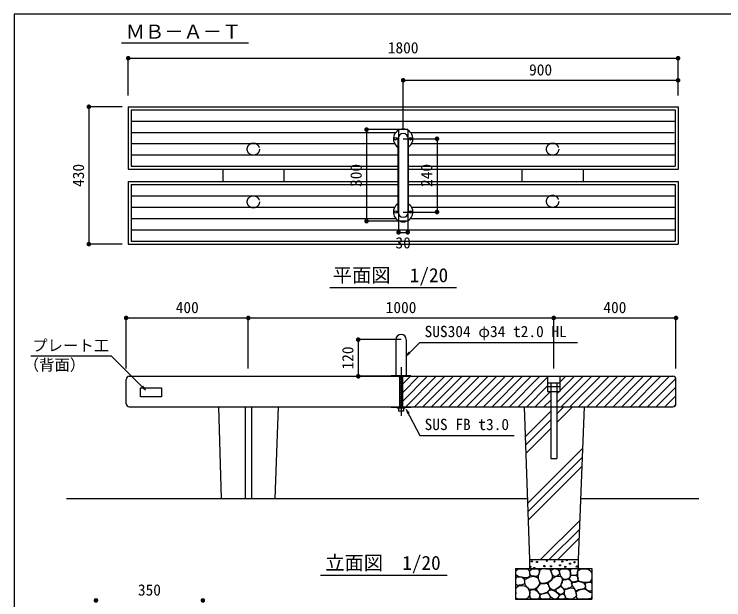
# Model space of a CAD drawing. Units: millimetres at full size, sheet at 1:20; some dimension numbers follow another scale. Extents: x 173 to 5649, y 2106 to 5839.
# Drawn here: x 173 to 2496, y 3811 to 5729 of the extents above; entities that cross this region are included whole.
import ezdxf
from ezdxf.enums import TextEntityAlignment as Align

# ---------------------------------------------------------------- set-up
doc = ezdxf.new("R2010")
doc.units = ezdxf.units.MM
doc.header["$LTSCALE"] = 20
for name, pattern in [('DASHED', [7.5, 6, -1.5]), ('DASHED_SPACED', [12, 6, -6]), ('LONG_DASHED_DOTTED', [15.25, 12, -1.5, 0.25, -1.5])]:
    doc.linetypes.add(name, pattern=pattern)
for name, color, linetype, lineweight in [('0_2', 7, 'Continuous', 25), ('_0-0_', 7, 'Continuous', 25), ('ハッチ', 4, 'Continuous', 25), ('寸法', 3, 'Continuous', 25), ('本体', 7, 'Continuous', 25)]:
    doc.layers.add(name, color=color, linetype=linetype, lineweight=lineweight)
doc.styles.add('ＭＳ ゴシック', font='')
doc.styles.get('ＭＳ ゴシック').set_extended_font_data('MS Gothic')

# ---------------------------------------------------------------- blocks, each defined once
blk = doc.blocks.new('filled_dot')
at = {"color": 0, "linetype": 'Continuous', "lineweight": -2, "const_width": 1.25}
blk.add_lwpolyline([(-0.625, 0, 1), (0.625, 0, 1)], format="xyb", close=True, dxfattribs=at)

msp = doc.modelspace()

# ---------------------------------------------------------------- hatches: boundary and pattern name
at = {"layer": '0_2'}
msp.add_hatch(color=256, dxfattribs=at).paths.add_polyline_path([(602.76, 4498.4), (590.47, 4507.33), (593.83, 4510.69)])
at = {"layer": '寸法'}
for points in [[(1456.24, 4609.83), (1465.17, 4622.12), (1468.53, 4618.76)], [(1456.24, 4435.12), (1465.3, 4422.93), (1461.09, 4420.73)]]:
    msp.add_hatch(color=256, dxfattribs=at).paths.add_polyline_path(points)

# ---------------------------------------------------------------- linework, layer by layer
at = {"layer": '0_2'}
msp.add_lwpolyline([(602.76, 4498.4), (491.29, 4609.87), (226.87, 4609.87)], dxfattribs=at)
at = {"layer": '0_2', "lineweight": 13}
msp.add_lwpolyline([(602.76, 4498.4), (590.47, 4507.33), (593.83, 4510.69)], close=True, dxfattribs=at)
at = {"layer": '_0-0_'}
for p, q in [((1461.11, 5351.33), (1431.11, 5351.33)), ((1431.11, 5351.33), (1431.11, 5051.33)), ((1461.11, 5351.33), (1461.11, 5051.33)), ((1429.11, 5321.33), (1429.11, 5081.33)), ((1463.11, 5081.33), (1463.11, 5321.33)), ((1461.11, 5051.33), (1431.11, 5051.33)), ((1422.24, 4663.39), (1422.24, 4545.39)), ((1456.24, 4662.72), (1456.24, 4545.39)), ((1407.24, 4544.89), (1407.24, 4543.39)), ((1470.74, 4545.39), (1407.74, 4545.39)), ((1422.24, 4543.4), (1422.24, 4543.39)), ((1434.24, 4537.74), (1439.89, 4543.39)), ((1434.24, 4543.39), (1434.24, 4443.39)), ((1444.24, 4543.39), (1444.24, 4443.39)), ((1471.24, 4544.89), (1471.24, 4543.39)), ((1407.24, 4443.39), (1407.24, 4441.39)), ((1471.24, 4441.39), (1407.24, 4441.39)), ((1426.74, 4441.39), (1426.74, 4439.39)), ((1451.74, 4439.39), (1426.74, 4439.39)), ((1431.24, 4439.39), (1431.24, 4429.39)), ((1438.89, 4443.39), (1444.24, 4448.74)), ((1438.89, 4443.39), (1444.24, 4448.74)), ((1447.24, 4439.39), (1447.24, 4429.39)), ((1451.74, 4441.39), (1451.74, 4439.39)), ((1471.24, 4443.39), (1471.24, 4441.39)), ((1447.24, 4429.39), (1431.24, 4429.39))]:
    msp.add_line(p, q, dxfattribs=at)
at = {"layer": '_0-0_', "color": 1, "linetype": 'DASHED'}
for p, q in [((1415.74, 4544.89), (1415.74, 4543.39)), ((1462.74, 4544.89), (1462.74, 4543.39))]:
    msp.add_line(p, q, dxfattribs=at)
at = {"layer": '_0-0_', "color": 6}
msp.add_lwpolyline([(5649.01, 5729.4), (172.75, 5729.4), (172.75, 2105.77), (5649.01, 2105.77)], close=True, dxfattribs=at)
at = {"layer": '_0-0_'}
for centre in [(1421.61, 5321.33), (1470.61, 5321.33), (1421.61, 5081.33), (1470.61, 5081.33)]:
    msp.add_circle(centre, 4, dxfattribs=at)
for centre, radius, start, end in [((1446.11, 5321.33), 32, 302.08995, 237.91004), ((1446.11, 5321.33), 17, 0, 180), ((1446.11, 5081.33), 32, 122.08995, 57.91005), ((1446.11, 5081.33), 17, 180, 0), ((1439.24, 4663.39), 17, 0, 180), ((1407.74, 4544.89), 0.5, 90, 180), ((1470.74, 4544.89), 0.5, 360, 90)]:
    msp.add_arc(centre, radius, start, end, dxfattribs=at)
at = {"layer": 'ハッチ'}
for p, q in [((1434.24, 4537.74), (1439.89, 4543.39)), ((1434.24, 4530.67), (1444.24, 4540.67)), ((1434.24, 4523.6), (1444.24, 4533.6)), ((1434.24, 4523.6), (1444.24, 4533.6)), ((1444.24, 4489.68), (1497.95, 4543.39)), ((1444.24, 4461.4), (1526.23, 4543.39)), ((1444.24, 4517.97), (1469.66, 4543.39)), ((1454.52, 4443.39), (1554.52, 4543.39)), ((1482.8, 4443.39), (1582.8, 4543.39)), ((1511.08, 4443.39), (1611.08, 4543.39)), ((1539.37, 4443.39), (1639.37, 4543.39)), ((1567.65, 4443.39), (1667.65, 4543.39)), ((1595.94, 4443.39), (1695.94, 4543.39)), ((1624.22, 4443.39), (1724.22, 4543.39)), ((1652.51, 4443.39), (1752.51, 4543.39)), ((1680.79, 4443.39), (1780.79, 4543.39)), ((1709.07, 4443.39), (1809.07, 4543.39)), ((1737.36, 4443.39), (1837.36, 4543.39)), ((1765.64, 4443.39), (1865.64, 4543.39)), ((1793.93, 4443.39), (1893.93, 4543.39)), ((1822.21, 4443.39), (1919.24, 4540.42)), ((1949.24, 4457.28), (2035.35, 4543.39)), ((1959.24, 4495.57), (2007.06, 4543.39)), ((1959.24, 4523.85), (1978.78, 4543.39)), ((1963.63, 4443.39), (2063.63, 4543.39)), ((1991.92, 4443.39), (2091.92, 4543.39)), ((2020.2, 4443.39), (2120.2, 4543.39)), ((2048.49, 4443.39), (2148.49, 4543.39)), ((2076.77, 4443.39), (2176.77, 4543.39)), ((2105.05, 4443.39), (2205.05, 4543.39)), ((2133.34, 4443.39), (2233.34, 4543.39)), ((2161.62, 4443.39), (2261.62, 4543.39)), ((2189.91, 4443.39), (2289.91, 4543.39)), ((2218.19, 4443.39), (2318.19, 4543.39)), ((2246.48, 4443.39), (2339.24, 4536.16)), ((1434.24, 4516.52), (1444.24, 4526.52)), ((1434.24, 4509.45), (1444.24, 4519.45)), ((1434.24, 4509.45), (1444.24, 4519.45)), ((1434.24, 4502.38), (1444.24, 4512.38)), ((1850.5, 4443.39), (1919.24, 4512.14)), ((2274.76, 4443.39), (2339.24, 4507.87)), ((1434.24, 4495.31), (1444.24, 4505.31)), ((1434.24, 4495.31), (1444.24, 4505.31)), ((1434.24, 4488.24), (1444.24, 4498.24)), ((1434.24, 4481.17), (1444.24, 4491.17)), ((1434.24, 4481.17), (1444.24, 4491.17)), ((1434.24, 4474.1), (1444.24, 4484.1)), ((1878.78, 4443.39), (1928.78, 4493.39)), ((1949.24, 4485.57), (1957.06, 4493.39)), ((1434.24, 4467.03), (1444.24, 4477.03)), ((1434.24, 4467.03), (1444.24, 4477.03)), ((1434.24, 4459.96), (1444.24, 4469.96)), ((1434.24, 4452.89), (1444.24, 4462.89)), ((1434.24, 4452.89), (1444.24, 4462.89)), ((1907.06, 4443.39), (1929.24, 4465.57)), ((2303.04, 4443.39), (2339.24, 4479.59)), ((1434.24, 4445.81), (1444.24, 4455.81)), ((1438.89, 4443.39), (1444.24, 4448.74)), ((1949.24, 4392.35), (2000.28, 4443.39)), ((1949.24, 4420.63), (1972, 4443.39)), ((1845.9, 4345.57), (1929.24, 4428.92)), ((1846.81, 4318.2), (1929.24, 4400.63)), ((1847.71, 4290.82), (1929.24, 4372.35)), ((1853.16, 4126.56), (2033.26, 4306.66)), ((1854.07, 4099.19), (2032.11, 4277.23)), ((1854.98, 4071.81), (2030.97, 4247.8)), ((1896.26, 3943.39), (2024.09, 4071.22)), ((1924.55, 3943.39), (2022.95, 4041.79)), ((1952.83, 3943.39), (2021.8, 4012.36))]:
    msp.add_line(p, q, dxfattribs=at)
for points in [[(1856.24, 3885.06), (1851.67, 3883.32), (1843.63, 3883.1), (1834.49, 3885.49), (1826.66, 3886.58), (1821.44, 3888.32), (1816.44, 3891.58), (1815.14, 3897.44), (1815.36, 3903.96), (1817.53, 3908.74), (1824.05, 3912.44), (1832.1, 3913.09), (1839.06, 3913.31), (1849.72, 3912.44), (1856.02, 3911.13), (1859.72, 3903.31), (1861.02, 3892.45), (1858.85, 3887.01)], [(1876.26, 3889.08), (1869.17, 3889.34), (1864.11, 3891.11), (1861.07, 3896.17), (1860.57, 3901.48), (1861.07, 3907.8), (1867.91, 3912.1), (1874.23, 3912.86), (1881.07, 3912.86), (1889.17, 3912.86), (1892.71, 3902.99), (1889.17, 3892.12), (1883.6, 3887.57)], [(1892.21, 3871.13), (1888.92, 3880.23), (1889.17, 3890.6), (1891.45, 3897.68), (1893.22, 3904.77), (1894.48, 3909.32), (1899.29, 3912.61), (1904.61, 3913.62), (1911.95, 3912.86), (1919.03, 3912.35), (1925.36, 3912.35), (1930.42, 3902.49), (1934.73, 3888.83), (1931.69, 3876.44), (1920.05, 3868.09), (1906.13, 3865.06), (1897.52, 3864.8)], [(1932.95, 3897.58), (1930.32, 3903.08), (1929.84, 3906.9), (1933.67, 3910.96), (1939.17, 3913.83), (1944.43, 3913.11), (1950.65, 3912.4), (1956.87, 3905.71), (1958.54, 3896.39), (1951.37, 3889.69), (1941.56, 3887.06), (1934.63, 3892.08)], [(1958.81, 3897.82), (1958.09, 3903.08), (1958.57, 3907.14), (1960.96, 3910.25), (1966.46, 3912.64), (1974.11, 3912.88), (1981.05, 3912.64), (1986.31, 3912.16), (1990.86, 3908.81), (1993.25, 3900.69), (1993.25, 3895.43), (1993.01, 3887.78), (1990.14, 3882.29), (1983.44, 3878.94), (1971.72, 3878.22), (1961.92, 3887.78)], [(1993.85, 3898.34), (1994.86, 3892.3), (1998.69, 3892.3), (2006.35, 3892.3), (2012.6, 3892.7), (2017.24, 3895.72), (2017.24, 3902.57), (2019.25, 3908.82), (2017.24, 3912.65), (2010.38, 3913.45), (2002.11, 3912.85), (1995.46, 3911.44), (1992.44, 3906), (1994.05, 3901.37)], [(2029.28, 3870.69), (2021.25, 3872.3), (2018.84, 3875.97), (2018.23, 3882.37), (2017.81, 3889.27), (2017.7, 3895.69), (2018.04, 3900.5), (2019.19, 3907.04), (2028.28, 3913.24), (2040.53, 3913.12), (2051.42, 3912.08), (2059.8, 3906.69), (2063.47, 3898.33), (2063.55, 3880.57), (2058.31, 3870.58), (2048.67, 3868.52), (2037.66, 3867.6)], [(1825.76, 3859.06), (1820.44, 3858.43), (1816.38, 3862.5), (1814.81, 3866.87), (1815.12, 3873.75), (1814.81, 3880.62), (1819.19, 3886.87), (1835.77, 3885.31), (1843.27, 3878.44), (1843.58, 3864.06), (1832.64, 3859.06)], [(1874.16, 3845.69), (1866.12, 3844.8), (1858.98, 3845.69), (1855.1, 3849.26), (1850.04, 3854.32), (1846.17, 3859.08), (1844.09, 3865.63), (1844.09, 3872.17), (1843.79, 3877.23), (1850.94, 3881.69), (1862.25, 3886.45), (1874.16, 3888.83), (1887.14, 3883.27), (1893.98, 3866.32), (1886.37, 3852.83), (1879.82, 3847.78)], [(1928.91, 3848.11), (1924.13, 3853.13), (1922.93, 3858.15), (1920.54, 3863.41), (1922.69, 3868.42), (1928.19, 3873.2), (1932.74, 3876.55), (1934.65, 3879.9), (1938.96, 3884.44), (1942.3, 3886.59), (1949.24, 3888.74), (1955.94, 3889.22), (1963.35, 3886.35), (1966.94, 3881.09), (1966.22, 3869.38), (1962.4, 3859.82), (1954.98, 3851.7), (1941.59, 3842.61), (1934.65, 3843.33)], [(2016.84, 3872.89), (2011.39, 3870.88), (2005.14, 3869.67), (1999.7, 3869.06), (1995.27, 3872.29), (1993.05, 3876.32), (1990.83, 3881.55), (1993.25, 3887.4), (1997.08, 3891.63), (2008.77, 3892.43), (2017.04, 3888.2), (2018.65, 3879.54)], [(1823.65, 3813.75), (1817.21, 3815.81), (1814.64, 3820.44), (1814.89, 3826.87), (1815.66, 3833.05), (1814.89, 3838.96), (1815.41, 3845.14), (1816.44, 3850.8), (1824.93, 3857.74), (1836.78, 3858), (1848.11, 3855.69), (1855.31, 3848.23), (1860.46, 3835.62), (1860.21, 3825.07), (1851.71, 3815.55), (1845.02, 3813.75), (1834.97, 3813.49)], [(1888.41, 3836.23), (1885.88, 3839.26), (1883.35, 3843.05), (1883.6, 3848.37), (1886.64, 3852.92), (1891.7, 3858.73), (1895.24, 3863.29), (1900.3, 3864.3), (1910.68, 3864.8), (1917.01, 3865.56), (1922.83, 3856.71), (1926.12, 3845.08), (1917.01, 3835.47), (1900.3, 3830.16), (1892.21, 3830.66)], [(1987.77, 3849.52), (1981.73, 3846.7), (1976.48, 3845.69), (1973.06, 3846.5), (1968.82, 3850.33), (1965.39, 3853.95), (1963.58, 3858.59), (1963.98, 3863.22), (1965.6, 3868.06), (1968.22, 3874.71), (1972.65, 3877.93), (1980.92, 3878.13), (1986.16, 3879.54), (1993.22, 3875.51), (1997.86, 3866.45), (1998.06, 3856.37), (1993.42, 3850.93)], [(2041.44, 3861), (2043.05, 3856.77), (2042.65, 3852.34), (2039.22, 3848.11), (2033.17, 3846.5), (2026.11, 3845.49), (2020.27, 3843.88), (2016.03, 3840.86), (2010.59, 3841.06), (2007.77, 3846.1), (2003.93, 3852.34), (1999.3, 3858.79), (1997.68, 3865.44), (2001.11, 3869.26), (2010.59, 3869.47), (2018.65, 3872.08), (2028.33, 3870.47), (2036.8, 3866.85)], [(2045.2, 3846.72), (2043.15, 3849.73), (2043.28, 3855.47), (2042.6, 3859.99), (2042.74, 3865.18), (2044.92, 3867.37), (2049.17, 3868.33), (2055.46, 3869.42), (2061.48, 3868.88), (2064.08, 3863.41), (2063.67, 3856.84), (2063.39, 3848.64), (2063.67, 3843.44), (2060.52, 3839.34), (2055.05, 3839.2), (2048.76, 3843.44)], [(1861.62, 3822.97), (1860.45, 3829.73), (1860.45, 3836.26), (1861.39, 3840.92), (1866.75, 3844.65), (1877.95, 3844.89), (1887.52, 3836.96), (1893.82, 3828.33), (1892.89, 3821.57), (1888.92, 3814.34), (1880.75, 3813.64), (1867.92, 3813.87), (1862.09, 3816.9)], [(1894.21, 3820.86), (1893.97, 3823.97), (1897.08, 3828.27), (1901.62, 3830.42), (1907.84, 3832.33), (1914.3, 3833.77), (1920.28, 3834.24), (1924.1, 3827.55), (1927.93, 3821.1), (1926.73, 3815.12), (1921.23, 3813.93), (1911.9, 3814.41), (1902.34, 3813.45), (1895.4, 3815.36)], [(1926.28, 3825.65), (1922.69, 3830.66), (1920.54, 3835.44), (1921.97, 3840.46), (1926.28, 3843.57), (1931.78, 3844.29), (1937.28, 3841.9), (1943.98, 3839.98), (1954.5, 3831.38), (1955.94, 3822.06), (1949.48, 3815.13), (1943.26, 3813.93), (1937.28, 3814.17), (1929.63, 3819.67)], [(1955, 3831.53), (1951.74, 3834.2), (1948.18, 3837.61), (1946.7, 3842.79), (1948.63, 3846.8), (1952.19, 3849.61), (1956.78, 3852.87), (1960.64, 3855.1), (1965.98, 3853.02), (1969.24, 3849.17), (1972.66, 3845.17), (1974.14, 3837.16), (1968.65, 3832.57), (1962.42, 3828.71), (1958.86, 3828.71)], [(1987.37, 3814.26), (1981.32, 3815.07), (1978.1, 3817.69), (1977.09, 3822.73), (1974.67, 3827.36), (1973.86, 3834.61), (1974.67, 3839.45), (1974.67, 3843.88), (1983.74, 3847.31), (1995.03, 3850.53), (2007.13, 3847.91), (2011.16, 3835.62), (2013.58, 3824.74), (2007.33, 3818.29), (2000.28, 3813.86)], [(2020.92, 3813.61), (2016.07, 3815.18), (2013.84, 3821.47), (2013.71, 3827.1), (2012.53, 3833.26), (2013.84, 3837.59), (2016.98, 3840.99), (2020.52, 3843.22), (2026.42, 3844.92), (2034.68, 3846.1), (2038.35, 3847.28), (2042.28, 3847.81), (2049.89, 3842.04), (2058.01, 3836.93), (2063.39, 3834.83), (2063.52, 3829.2), (2063.52, 3822.78), (2061.95, 3815.71), (2053.16, 3814.13), (2045.69, 3813.74), (2032.19, 3814.66), (2025.5, 3813.61)], [(1960.94, 3813.74), (1957.38, 3813.74), (1954.86, 3816.26), (1954.71, 3819.23), (1956.78, 3823.08), (1959.6, 3826.64), (1963.01, 3828.86), (1966.72, 3830.79), (1972.36, 3829.16), (1976.36, 3822.93), (1978.29, 3816.41), (1975.47, 3814.48), (1967.91, 3813.74)]]:
    msp.add_lwpolyline(points, close=True, dxfattribs=at)
for centre in [(1867.21, 3937.22), (1884.36, 3935.08), (1916.43, 3939), (1941.46, 3936.65), (1959.45, 3924.13), (1966.97, 3936.88), (1982.14, 3941.34), (1992.31, 3929.61), (2007.17, 3934.3), (1862.46, 3919.44), (1875.75, 3915.53), (1908.61, 3921.79), (1930.27, 3920.94), (1976.98, 3919.16), (2014.99, 3920.22)]:
    msp.add_circle(centre, 2, dxfattribs=at)
at = {"layer": '寸法'}
for p, q in [((523.64, 5635.44), (939.92, 5635.44)), ((546.11, 5585.2), (2346.11, 5585.2)), ((546.11, 5462.93), (546.11, 5585.2)), ((2346.11, 5462.93), (2346.11, 5585.2)), ((1446.11, 5512.84), (2346.11, 5512.84)), ((1446.11, 5351.33), (1446.11, 5512.84)), ((2346.11, 5462.93), (2346.11, 5512.84)), ((417.22, 5426.33), (417.22, 4976.33)), ((526.25, 5426.33), (417.22, 5426.33)), ((1326.25, 5351.33), (1326.25, 5051.33)), ((1431.11, 5351.33), (1326.25, 5351.33)), ((1446.11, 5321.33), (1557.03, 5321.33)), ((1557.03, 5321.33), (1557.03, 5081.33)), ((1446.11, 5081.33), (1557.03, 5081.33)), ((1431.11, 5051.33), (1326.25, 5051.33)), ((1431.11, 5051.33), (1431.11, 5014.82)), ((1461.11, 5051.33), (1461.11, 5014.82)), ((1431.11, 5014.82), (1461.11, 5014.82)), ((526.25, 4976.33), (417.22, 4976.33)), ((1205.88, 4834.25), (1620.37, 4834.25)), ((539.24, 4734.48), (939.24, 4734.48)), ((539.24, 4569.31), (539.24, 4734.48)), ((939.24, 4569.31), (939.24, 4734.48)), ((939.24, 4734.48), (1939.24, 4734.48)), ((939.24, 4569.31), (939.24, 4734.48)), ((1939.24, 4569.31), (1939.24, 4734.48)), ((1939.24, 4734.48), (2339.24, 4734.48)), ((1939.24, 4569.31), (1939.24, 4734.48)), ((2339.24, 4569.31), (2339.24, 4734.48)), ((1299.06, 4663.39), (1299.06, 4543.39)), ((1439.24, 4663.39), (1299.06, 4663.39)), ((1407.24, 4543.39), (1299.06, 4543.39)), ((1175.61, 3891.99), (1590.09, 3891.99))]:
    msp.add_line(p, q, dxfattribs=at)
for points in [[(1456.24, 4609.83), (1500.83, 4654.41), (2016.76, 4654.41)], [(1456.24, 4435.12), (1500.83, 4349.95), (1809.77, 4349.95)]]:
    msp.add_lwpolyline(points, dxfattribs=at)
at = {"layer": '寸法', "lineweight": 13}
for points in [[(1456.24, 4609.83), (1465.17, 4622.12), (1468.53, 4618.76)], [(1456.24, 4435.12), (1465.3, 4422.93), (1461.09, 4420.73)]]:
    msp.add_lwpolyline(points, close=True, dxfattribs=at)
at = {"layer": '本体'}
for p, q in [((546.11, 5426.33), (2346.11, 5426.33)), ((546.11, 5426.33), (546.11, 5221.33)), ((556.11, 5416.33), (2336.11, 5416.33)), ((556.11, 5416.33), (556.11, 5231.33)), ((2336.11, 5416.33), (2336.11, 5231.33)), ((2346.11, 5426.33), (2346.11, 5221.33)), ((556.11, 5231.33), (1429.11, 5231.33)), ((1463.11, 5231.33), (2336.11, 5231.33)), ((546.11, 5221.33), (1429.11, 5221.33)), ((855.67, 5221.59), (855.67, 5182.18)), ((1055.03, 5220.81), (1055.03, 5182.18)), ((1463.11, 5221.33), (2346.11, 5221.33)), ((1834.69, 5220.81), (1834.69, 5183.72)), ((2035.6, 5221.59), (2035.6, 5181.41)), ((546.11, 5181.33), (1429.11, 5181.33)), ((546.11, 5181.33), (546.11, 4976.33)), ((1463.11, 5181.33), (2346.11, 5181.33)), ((2346.11, 5181.33), (2346.11, 4976.33)), ((556.11, 5171.33), (1429.11, 5171.33)), ((556.11, 5171.33), (556.11, 4986.33)), ((1463.11, 5171.33), (2336.11, 5171.33)), ((2336.11, 5171.33), (2336.11, 4986.33)), ((546.11, 4976.33), (2346.11, 4976.33)), ((556.11, 4986.33), (2336.11, 4986.33)), ((539.24, 4453.39), (539.24, 4533.39)), ((549.24, 4543.39), (2329.24, 4543.39)), ((1439.24, 4541.25), (1441.38, 4543.39)), ((1919.24, 4543.39), (1919.24, 4493.39)), ((1959.24, 4543.39), (1959.24, 4493.39)), ((2339.24, 4453.39), (2339.24, 4533.39)), ((1919.88, 4521.78), (1957.3, 4521.78)), ((1919.88, 4510.14), (1958.14, 4510.14)), ((1929.24, 4521.78), (1929.24, 4274.06)), ((1949.24, 4521.78), (1949.24, 4274.06)), ((1919.24, 4493.39), (1959.24, 4493.39)), ((549.24, 4443.39), (2329.24, 4443.39)), ((841.47, 4443.39), (850.61, 4143.39)), ((929.24, 4443.39), (929.24, 4143.39)), ((949.24, 4443.39), (949.24, 4143.39)), ((1037.4, 4443.39), (1025.72, 4143.39)), ((1842.65, 4443.39), (1859.24, 3943.39)), ((2038.58, 4443.39), (2019.24, 3943.39)), ((2331.33, 4443.39), (2339.24, 4451.3)), ((1929.24, 4274.06), (1949.24, 4274.06)), ((344.3, 4143.39), (1852.61, 4143.39)), ((2026.98, 4143.39), (2413.82, 4143.39)), ((1859.24, 3943.39), (2019.24, 3943.39)), ((1859.24, 3943.39), (2019.24, 3943.39)), ((1859.24, 3943.39), (1859.24, 3913.39)), ((2019.24, 3943.39), (2019.24, 3913.39)), ((1814.24, 3913.39), (1814.24, 3813.39)), ((1814.24, 3913.39), (2064.24, 3913.39)), ((2064.24, 3913.39), (2064.24, 3813.39)), ((1814.24, 3813.39), (2064.24, 3813.39))]:
    msp.add_line(p, q, dxfattribs=at)
at = {"layer": '本体', "color": 4}
for p, q in [((556.11, 5379.33), (2335.1, 5379.33)), ((556.11, 5342.33), (1421.96, 5342.33)), ((1470.25, 5342.33), (2333.67, 5342.33)), ((556.11, 5305.33), (1418.4, 5305.33)), ((1473.82, 5305.33), (2335.1, 5305.33)), ((556.11, 5268.33), (1429.11, 5268.33)), ((1463.11, 5268.33), (2335.1, 5268.33)), ((556.11, 5134.33), (1429.11, 5134.33)), ((1463.11, 5134.33), (2336.11, 5134.33)), ((556.11, 5097.33), (1418.4, 5097.33)), ((1473.82, 5097.33), (2336.11, 5097.33)), ((556.11, 5060.33), (1421.96, 5060.33)), ((1470.25, 5060.33), (2336.11, 5060.33)), ((556.11, 5023.33), (2336.11, 5023.33))]:
    msp.add_line(p, q, dxfattribs=at)
at = {"layer": '本体', "linetype": 'LONG_DASHED_DOTTED'}
msp.add_line((1439.24, 4573.39), (1439.24, 4413.39), dxfattribs=at)
at = {"layer": '本体', "linetype": 'DASHED_SPACED'}
msp.add_lwpolyline([(586.72, 4505.54), (654.78, 4505.54), (654.78, 4475.72), (586.72, 4475.72)], close=True, dxfattribs=at)
at = {"layer": '本体', "linetype": 'DASHED'}
for centre in [(955.66, 5287.34), (1935.36, 5287.34), (955.66, 5114.82), (1935.36, 5116.36)]:
    msp.add_circle(centre, 20, dxfattribs=at)
at = {"layer": '本体'}
for centre, start, end in [((549.24, 4533.39), 90, 180), ((2329.24, 4533.39), 360, 90), ((549.24, 4453.39), 180, 270), ((2329.24, 4453.39), 270, 0)]:
    msp.add_arc(centre, 10, start, end, dxfattribs=at)

# ---------------------------------------------------------------- block references
at = {"layer": '寸法', "xscale": 6, "yscale": 6}
for p in [(546.11, 5585.2), (1446.11, 5512.84), (1431.11, 5014.82), (539.24, 4734.48), (939.24, 4734.48), (1939.24, 4734.48), (440.46, 3809.31)]:
    msp.add_blockref('filled_dot', p, dxfattribs=at)
for p, rotation in [((2346.11, 5585.2), 180), ((2346.11, 5512.84), 180), ((417.22, 5426.33), 270), ((1326.25, 5351.33), 270), ((1557.03, 5321.33), 270), ((1557.03, 5081.33), 90), ((1326.25, 5051.33), 90), ((1461.11, 5014.82), 180), ((417.22, 4976.33), 90), ((939.24, 4734.48), 180), ((1939.24, 4734.48), 180), ((2339.24, 4734.48), 180), ((1299.06, 4663.39), 270), ((1299.06, 4543.39), 90), ((790.46, 3809.31), 180)]:
    msp.add_blockref('filled_dot', p, dxfattribs=dict(at, rotation=rotation))

# ---------------------------------------------------------------- texts
at = {"layer": '_0-0_', "color": 3, "style": 'ＭＳ ゴシック'}
for s, p in [('SUS304 φ34 t2.0 HL', (1516.35, 4660.62)), ('プレート工', (231.78, 4614.78)), ('（背面）', (203.84, 4551.48)), ('SUS FB t3.0', (1516.35, 4356.16))]:
    msp.add_text(s, height=36.95, dxfattribs=at).set_placement(p, align=Align.BOTTOM_LEFT)
at = {"layer": '寸法', "style": 'ＭＳ ゴシック'}
for s, p in [('ＭＢ－Ａ－Ｔ', (538.05, 5635.37)), ('平面図\u30001/20', (1215.89, 4837.74)), ('立面図\u30001/20', (1191.25, 3895.48))]:
    msp.add_text(s, height=46.19, dxfattribs=at).set_placement(p, align=Align.BOTTOM_LEFT)
for s, p in [('1800', (1446.11, 5590)), ('900', (1896.11, 5517.64)), ('30', (1446.11, 4951.13)), ('400', (739.24, 4739.28)), ('1000', (1439.24, 4739.28)), ('400', (2139.24, 4739.28)), ('350', (615.46, 3814.11))]:
    msp.add_text(s, height=36.95, dxfattribs=at).set_placement(p, align=Align.BOTTOM_CENTER)
for s, p in [('430', (412.42, 5201.33)), ('300', (1321.45, 5201.33)), ('240', (1552.23, 5201.33)), ('120', (1294.26, 4603.39))]:
    msp.add_text(s, height=36.95, rotation=90, dxfattribs=at).set_placement(p, align=Align.BOTTOM_CENTER)

doc.saveas('drawing.dxf')
